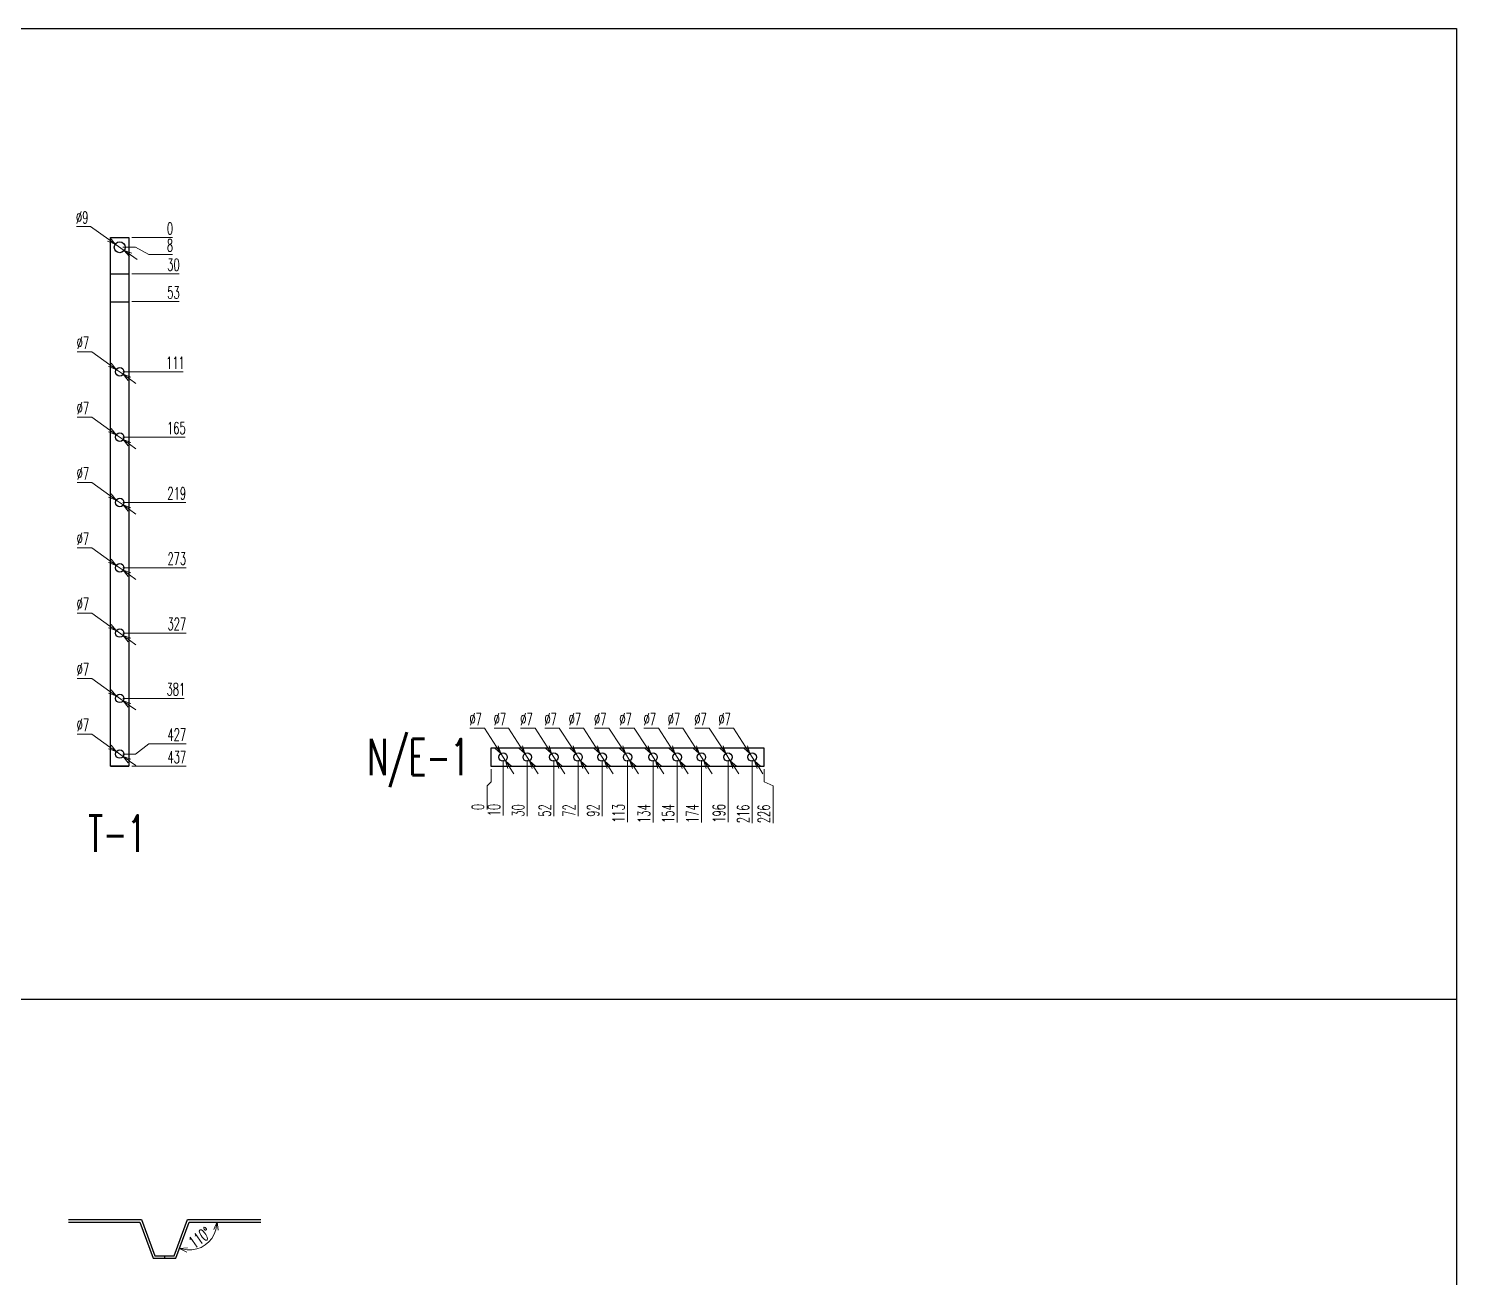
# Model space of a CAD drawing. Header units: millimetres. Extents: x 28713 to 59118, y -54378 to -19615.
# Drawn here: x 37492 to 38672, y -50028 to -48995 of the extents above; entities that cross this region are included whole.
import ezdxf
from ezdxf.enums import TextEntityAlignment as Align

# ---------------------------------------------------------------- set-up
doc = ezdxf.new("R2010")
doc.units = ezdxf.units.MM
doc.header["$LTSCALE"] = 3
doc.layers.add('@.VISIBLE', color=7, linetype='Continuous')
doc.styles.add('Ann_w01', font='romans.shx', dxfattribs={"width": 0.6, "bigfont": 'chineset.shx'})
doc.dimstyles.new('Dim 01_SC05', dxfattribs={"dimscale": 5, "dimtxt": 2, "dimasz": 1.3, "dimexe": 0.5, "dimexo": 0.5, "dimgap": 0.5, "dimtad": 1, "dimtoh": 1, "dimdec": 1, "dimzin": 12, "dimdsep": 46, "dimtxsty": 'Ann_w01', "dimblk": 'OPEN30', "dimcen": 1.5, "dimclrd": 6, "dimclre": 6, "dimclrt": 3, "dimadec": 1, "dimazin": 3, "dimtm": 1e-09, "dimtfac": 1, "dimtdec": 1, "dimtmove": 0, "dimatfit": 3, "dimldrblk": 'OPEN30', "dimfxl": 1, "dimtolj": 1, "dimlwd": 20, "dimlwe": 20, "dimarcsym": 0})

# ---------------------------------------------------------------- blocks, each defined once
blk = doc.blocks.new('*D1272')
at = {"color": 6, "lineweight": 20, "transparency": 16777216}
blk.add_line((37577, -49605), (37622, -49605), dxfattribs=at)
at = {"layer": 'Defpoints', "color": 0, "transparency": 16777216}
for p in [(37567, -49168), (37574.5, -49605), (37604, -49605)]:
    blk.add_point(p, dxfattribs=at)
at = {"color": 3, "transparency": 16777216, "insert": (37614.2, -49597.5), "char_height": 10, "attachment_point": 5, "style": 'Ann_w01'}
blk.add_mtext('\\A1;437', dxfattribs=at)
blk = doc.blocks.new('_Open30')
at = {"color": 0, "linetype": 'ByBlock', "lineweight": -2}
for p, q in [((-1, 0.27), (0, 0)), ((0, 0), (-1, -0.27)), ((0, 0), (-1, 0))]:
    blk.add_line(p, q, dxfattribs=at)
blk = doc.blocks.new('*D1273')
at = {"color": 6, "lineweight": 20, "transparency": 16777216}
for p, q in [((37580, -49595), (37591, -49586.5)), ((37591, -49586.5), (37622, -49586.5)), ((37569.5, -49595), (37580, -49595))]:
    blk.add_line(p, q, dxfattribs=at)
at = {"layer": 'Defpoints', "color": 0, "transparency": 16777216}
for p in [(37567, -49168), (37604, -49586.5), (37567, -49595)]:
    blk.add_point(p, dxfattribs=at)
at = {"color": 3, "transparency": 16777216, "insert": (37614.2, -49579), "char_height": 10, "attachment_point": 5, "style": 'Ann_w01'}
blk.add_mtext('\\A1;427', dxfattribs=at)
blk = doc.blocks.new('*D1274')
at = {"color": 6, "lineweight": 20, "transparency": 16777216}
blk.add_line((37569.5, -49549), (37620.2, -49549), dxfattribs=at)
at = {"layer": 'Defpoints', "color": 0, "transparency": 16777216}
for p in [(37567, -49168), (37567, -49549), (37604, -49549)]:
    blk.add_point(p, dxfattribs=at)
at = {"color": 3, "transparency": 16777216, "insert": (37613.4, -49541.5), "char_height": 10, "attachment_point": 5, "style": 'Ann_w01'}
blk.add_mtext('\\A1;381', dxfattribs=at)
blk = doc.blocks.new('*D1275')
at = {"color": 6, "lineweight": 20, "transparency": 16777216}
blk.add_line((37569.5, -49495), (37622, -49495), dxfattribs=at)
at = {"layer": 'Defpoints', "color": 0, "transparency": 16777216}
for p in [(37567, -49168), (37567, -49495), (37604, -49495)]:
    blk.add_point(p, dxfattribs=at)
at = {"color": 3, "transparency": 16777216, "insert": (37614.2, -49487.5), "char_height": 10, "attachment_point": 5, "style": 'Ann_w01'}
blk.add_mtext('\\A1;327', dxfattribs=at)
blk = doc.blocks.new('*D1276')
at = {"color": 6, "lineweight": 20, "transparency": 16777216}
blk.add_line((37569.5, -49441), (37622, -49441), dxfattribs=at)
at = {"layer": 'Defpoints', "color": 0, "transparency": 16777216}
for p in [(37567, -49168), (37567, -49441), (37604, -49441)]:
    blk.add_point(p, dxfattribs=at)
at = {"color": 3, "transparency": 16777216, "insert": (37614.2, -49433.5), "char_height": 10, "attachment_point": 5, "style": 'Ann_w01'}
blk.add_mtext('\\A1;273', dxfattribs=at)
blk = doc.blocks.new('*D1277')
at = {"color": 6, "lineweight": 20, "transparency": 16777216}
blk.add_line((37569.5, -49387), (37621.7, -49387), dxfattribs=at)
at = {"layer": 'Defpoints', "color": 0, "transparency": 16777216}
for p in [(37567, -49168), (37567, -49387), (37604, -49387)]:
    blk.add_point(p, dxfattribs=at)
at = {"color": 3, "transparency": 16777216, "insert": (37614.1, -49379.5), "char_height": 10, "attachment_point": 5, "style": 'Ann_w01'}
blk.add_mtext('\\A1;219', dxfattribs=at)
blk = doc.blocks.new('*D1278')
at = {"color": 6, "lineweight": 20, "transparency": 16777216}
blk.add_line((37569.5, -49333), (37621.1, -49333), dxfattribs=at)
at = {"layer": 'Defpoints', "color": 0, "transparency": 16777216}
for p in [(37567, -49168), (37567, -49333), (37604, -49333)]:
    blk.add_point(p, dxfattribs=at)
at = {"color": 3, "transparency": 16777216, "insert": (37613.8, -49325.5), "char_height": 10, "attachment_point": 5, "style": 'Ann_w01'}
blk.add_mtext('\\A1;165', dxfattribs=at)
blk = doc.blocks.new('*D1279')
at = {"color": 6, "lineweight": 20, "transparency": 16777216}
blk.add_line((37569.5, -49279), (37619.4, -49279), dxfattribs=at)
at = {"layer": 'Defpoints', "color": 0, "transparency": 16777216}
for p in [(37567, -49168), (37567, -49279), (37604, -49279)]:
    blk.add_point(p, dxfattribs=at)
at = {"color": 3, "transparency": 16777216, "insert": (37613, -49271.5), "char_height": 10, "attachment_point": 5, "style": 'Ann_w01'}
blk.add_mtext('\\A1;111', dxfattribs=at)
blk = doc.blocks.new('*D1280')
at = {"color": 6, "lineweight": 20, "transparency": 16777216}
blk.add_line((37577, -49221), (37616.2, -49221), dxfattribs=at)
at = {"layer": 'Defpoints', "color": 0, "transparency": 16777216}
for p in [(37567, -49168), (37574.5, -49221), (37604, -49221)]:
    blk.add_point(p, dxfattribs=at)
at = {"color": 3, "transparency": 16777216, "insert": (37611.4, -49213.5), "char_height": 10, "attachment_point": 5, "style": 'Ann_w01'}
blk.add_mtext('\\A1;53', dxfattribs=at)
blk = doc.blocks.new('*D1281')
at = {"color": 6, "lineweight": 20, "transparency": 16777216}
blk.add_line((37577, -49198), (37616.2, -49198), dxfattribs=at)
at = {"layer": 'Defpoints', "color": 0, "transparency": 16777216}
for p in [(37567, -49168), (37574.5, -49198), (37604, -49198)]:
    blk.add_point(p, dxfattribs=at)
at = {"color": 3, "transparency": 16777216, "insert": (37611.4, -49190.5), "char_height": 10, "attachment_point": 5, "style": 'Ann_w01'}
blk.add_mtext('\\A1;30', dxfattribs=at)
blk = doc.blocks.new('*D1282')
at = {"color": 6, "lineweight": 20, "transparency": 16777216}
for p, q in [((37569.5, -49176), (37580, -49176)), ((37580, -49176), (37591, -49181.9)), ((37591, -49181.9), (37610.5, -49181.9))]:
    blk.add_line(p, q, dxfattribs=at)
at = {"layer": 'Defpoints', "color": 0, "transparency": 16777216}
for p in [(37567, -49168), (37567, -49176), (37604, -49181.9)]:
    blk.add_point(p, dxfattribs=at)
at = {"color": 3, "transparency": 16777216, "insert": (37608.5, -49174.4), "char_height": 10, "attachment_point": 5, "style": 'Ann_w01'}
blk.add_mtext('\\A1;8', dxfattribs=at)
blk = doc.blocks.new('*D1283')
at = {"color": 6, "lineweight": 20, "transparency": 16777216}
blk.add_line((37577, -49168), (37610.5, -49168), dxfattribs=at)
at = {"layer": 'Defpoints', "color": 0, "transparency": 16777216}
for p in [(37567, -49168), (37574.5, -49168), (37604, -49168)]:
    blk.add_point(p, dxfattribs=at)
at = {"color": 3, "transparency": 16777216, "insert": (37608.5, -49160.5), "char_height": 10, "attachment_point": 5, "style": 'Ann_w01'}
blk.add_mtext('\\A1;0', dxfattribs=at)
blk = doc.blocks.new('*D1287')
at = {"color": 6, "lineweight": 20, "transparency": 16777216}
for p, q in [((37531.8, -49532.5), (37543.8, -49532.5)), ((37543.8, -49532.5), (37558.8, -49543.2)), ((37569.8, -49551), (37564.1, -49547)), ((37575.1, -49554.8), (37580.4, -49558.6))]:
    blk.add_line(p, q, dxfattribs=at)
at = {"layer": 'Defpoints', "color": 0, "transparency": 16777216}
for p in [(37564.1, -49547), (37569.8, -49551)]:
    blk.add_point(p, dxfattribs=at)
at = {"color": 6, "lineweight": 20, "transparency": 16777216, "xscale": 6.5, "yscale": 6.5, "zscale": 6.5}
for p, rotation in [((37564.1, -49547), 324.6217888935301), ((37569.8, -49551), 144.6217888935301)]:
    blk.add_blockref('_Open30', p, dxfattribs=dict(at, rotation=rotation))
at = {"color": 3, "transparency": 16777216, "insert": (37536.5, -49525), "char_height": 10, "attachment_point": 5, "style": 'Ann_w01'}
blk.add_mtext('\\A1;∅7', dxfattribs=at)
blk = doc.blocks.new('*D1288')
at = {"color": 6, "lineweight": 20, "transparency": 16777216}
for p, q in [((37531.8, -49478.5), (37543.8, -49478.5)), ((37543.8, -49478.5), (37558.8, -49489.2)), ((37569.8, -49497), (37564.1, -49493)), ((37575.1, -49500.8), (37580.4, -49504.6))]:
    blk.add_line(p, q, dxfattribs=at)
at = {"layer": 'Defpoints', "color": 0, "transparency": 16777216}
for p in [(37564.1, -49493), (37569.8, -49497)]:
    blk.add_point(p, dxfattribs=at)
at = {"color": 6, "lineweight": 20, "transparency": 16777216, "xscale": 6.5, "yscale": 6.5, "zscale": 6.5}
for p, rotation in [((37564.1, -49493), 324.6217888935786), ((37569.8, -49497), 144.6217888935786)]:
    blk.add_blockref('_Open30', p, dxfattribs=dict(at, rotation=rotation))
at = {"color": 3, "transparency": 16777216, "insert": (37536.5, -49471), "char_height": 10, "attachment_point": 5, "style": 'Ann_w01'}
blk.add_mtext('\\A1;∅7', dxfattribs=at)
blk = doc.blocks.new('*D1289')
at = {"color": 6, "lineweight": 20, "transparency": 16777216}
for p, q in [((37531.8, -49424.5), (37543.8, -49424.5)), ((37543.8, -49424.5), (37558.8, -49435.2)), ((37569.8, -49443), (37564.1, -49439)), ((37575.1, -49446.8), (37580.4, -49450.6))]:
    blk.add_line(p, q, dxfattribs=at)
at = {"layer": 'Defpoints', "color": 0, "transparency": 16777216}
for p in [(37564.1, -49439), (37569.8, -49443)]:
    blk.add_point(p, dxfattribs=at)
at = {"color": 6, "lineweight": 20, "transparency": 16777216, "xscale": 6.5, "yscale": 6.5, "zscale": 6.5}
for p, rotation in [((37564.1, -49439), 324.6217888934189), ((37569.8, -49443), 144.6217888934189)]:
    blk.add_blockref('_Open30', p, dxfattribs=dict(at, rotation=rotation))
at = {"color": 3, "transparency": 16777216, "insert": (37536.5, -49417), "char_height": 10, "attachment_point": 5, "style": 'Ann_w01'}
blk.add_mtext('\\A1;∅7', dxfattribs=at)
blk = doc.blocks.new('*D1290')
at = {"color": 6, "lineweight": 20, "transparency": 16777216}
for p, q in [((37531.8, -49370.5), (37543.8, -49370.5)), ((37543.8, -49370.5), (37558.8, -49381.2)), ((37569.8, -49389), (37564.1, -49385)), ((37575.1, -49392.8), (37580.4, -49396.6))]:
    blk.add_line(p, q, dxfattribs=at)
at = {"layer": 'Defpoints', "color": 0, "transparency": 16777216}
for p in [(37564.1, -49385), (37569.8, -49389)]:
    blk.add_point(p, dxfattribs=at)
at = {"color": 6, "lineweight": 20, "transparency": 16777216, "xscale": 6.5, "yscale": 6.5, "zscale": 6.5}
for p, rotation in [((37564.1, -49385), 324.6217888935582), ((37569.8, -49389), 144.6217888935582)]:
    blk.add_blockref('_Open30', p, dxfattribs=dict(at, rotation=rotation))
at = {"color": 3, "transparency": 16777216, "insert": (37536.5, -49363), "char_height": 10, "attachment_point": 5, "style": 'Ann_w01'}
blk.add_mtext('\\A1;∅7', dxfattribs=at)
blk = doc.blocks.new('*D1291')
at = {"color": 6, "lineweight": 20, "transparency": 16777216}
for p, q in [((37531.8, -49316.5), (37543.8, -49316.5)), ((37543.8, -49316.5), (37558.8, -49327.2)), ((37569.8, -49335), (37564.1, -49331)), ((37575.1, -49338.8), (37580.4, -49342.6))]:
    blk.add_line(p, q, dxfattribs=at)
at = {"layer": 'Defpoints', "color": 0, "transparency": 16777216}
for p in [(37564.1, -49331), (37569.8, -49335)]:
    blk.add_point(p, dxfattribs=at)
at = {"color": 6, "lineweight": 20, "transparency": 16777216, "xscale": 6.5, "yscale": 6.5, "zscale": 6.5}
for p, rotation in [((37564.1, -49331), 324.6217888935441), ((37569.8, -49335), 144.6217888935441)]:
    blk.add_blockref('_Open30', p, dxfattribs=dict(at, rotation=rotation))
at = {"color": 3, "transparency": 16777216, "insert": (37536.5, -49309), "char_height": 10, "attachment_point": 5, "style": 'Ann_w01'}
blk.add_mtext('\\A1;∅7', dxfattribs=at)
blk = doc.blocks.new('*D1292')
at = {"color": 6, "lineweight": 20, "transparency": 16777216}
for p, q in [((37531.8, -49262.5), (37543.8, -49262.5)), ((37543.8, -49262.5), (37558.8, -49273.2)), ((37569.8, -49281), (37564.1, -49277)), ((37575.1, -49284.8), (37580.4, -49288.6))]:
    blk.add_line(p, q, dxfattribs=at)
at = {"layer": 'Defpoints', "color": 0, "transparency": 16777216}
for p in [(37564.1, -49277), (37569.8, -49281)]:
    blk.add_point(p, dxfattribs=at)
at = {"color": 6, "lineweight": 20, "transparency": 16777216, "xscale": 6.5, "yscale": 6.5, "zscale": 6.5}
for p, rotation in [((37564.1, -49277), 324.6217888934062), ((37569.8, -49281), 144.6217888934062)]:
    blk.add_blockref('_Open30', p, dxfattribs=dict(at, rotation=rotation))
at = {"color": 3, "transparency": 16777216, "insert": (37536.5, -49255), "char_height": 10, "attachment_point": 5, "style": 'Ann_w01'}
blk.add_mtext('\\A1;∅7', dxfattribs=at)
blk = doc.blocks.new('*D1299')
at = {"color": 6, "lineweight": 20, "transparency": 16777216}
for p, q in [((37531.3, -49158.9), (37542.9, -49158.9)), ((37542.9, -49158.9), (37558, -49169.7)), ((37570.7, -49178.6), (37563.3, -49173.4)), ((37576, -49182.4), (37581.3, -49186.2))]:
    blk.add_line(p, q, dxfattribs=at)
at = {"layer": 'Defpoints', "color": 0, "transparency": 16777216}
for p in [(37563.3, -49173.4), (37570.7, -49178.6)]:
    blk.add_point(p, dxfattribs=at)
at = {"color": 6, "lineweight": 20, "transparency": 16777216, "xscale": 6.5, "yscale": 6.5, "zscale": 6.5}
for p, rotation in [((37563.3, -49173.4), 324.6217888934167), ((37570.7, -49178.6), 144.6217888934167)]:
    blk.add_blockref('_Open30', p, dxfattribs=dict(at, rotation=rotation))
at = {"color": 3, "transparency": 16777216, "insert": (37535.9, -49151.4), "char_height": 10, "attachment_point": 5, "style": 'Ann_w01'}
blk.add_mtext('\\A1;∅9', dxfattribs=at)
blk = doc.blocks.new('*D1300')
at = {"color": 6, "lineweight": 20, "transparency": 16777216}
for p, q in [((37531.8, -49578.5), (37543.8, -49578.5)), ((37543.8, -49578.5), (37558.8, -49589.2)), ((37569.8, -49597), (37564.1, -49593)), ((37575.1, -49600.8), (37580.4, -49604.6))]:
    blk.add_line(p, q, dxfattribs=at)
at = {"layer": 'Defpoints', "color": 0, "transparency": 16777216}
for p in [(37564.1, -49593), (37569.8, -49597)]:
    blk.add_point(p, dxfattribs=at)
at = {"color": 6, "lineweight": 20, "transparency": 16777216, "xscale": 6.5, "yscale": 6.5, "zscale": 6.5}
for p, rotation in [((37564.1, -49593), 324.6217888933499), ((37569.8, -49597), 144.6217888933499)]:
    blk.add_blockref('_Open30', p, dxfattribs=dict(at, rotation=rotation))
at = {"color": 3, "transparency": 16777216, "insert": (37536.5, -49571), "char_height": 10, "attachment_point": 5, "style": 'Ann_w01'}
blk.add_mtext('\\A1;∅7', dxfattribs=at)
blk = doc.blocks.new('*D1339')
at = {"color": 6, "lineweight": 20, "transparency": 16777216}
for p, q in [((37874, -49607.5), (37874, -49618)), ((37874, -49618), (37870.7, -49621.3)), ((37870.7, -49621.3), (37870.7, -49640.8))]:
    blk.add_line(p, q, dxfattribs=at)
at = {"layer": 'Defpoints', "color": 0, "transparency": 16777216}
for p in [(37874, -49597.5), (37874, -49605), (37870.7, -49634.3)]:
    blk.add_point(p, dxfattribs=at)
at = {"color": 3, "transparency": 16777216, "insert": (37863.2, -49638.8), "char_height": 10, "attachment_point": 5, "rotation": 90, "style": 'Ann_w01'}
blk.add_mtext('\\A1;0', dxfattribs=at)
blk = doc.blocks.new('*D1340')
at = {"color": 6, "lineweight": 20, "transparency": 16777216}
blk.add_line((37884, -49600), (37884, -49645.7), dxfattribs=at)
at = {"layer": 'Defpoints', "color": 0, "transparency": 16777216}
for p in [(37874, -49597.5), (37884, -49597.5), (37884, -49634.3)]:
    blk.add_point(p, dxfattribs=at)
at = {"color": 3, "transparency": 16777216, "insert": (37876.5, -49641.3), "char_height": 10, "attachment_point": 5, "rotation": 90, "style": 'Ann_w01'}
blk.add_mtext('\\A1;10', dxfattribs=at)
blk = doc.blocks.new('*D1341')
at = {"color": 6, "lineweight": 20, "transparency": 16777216}
blk.add_line((37904, -49600), (37904, -49646.5), dxfattribs=at)
at = {"layer": 'Defpoints', "color": 0, "transparency": 16777216}
for p in [(37874, -49597.5), (37904, -49597.5), (37904, -49634.3)]:
    blk.add_point(p, dxfattribs=at)
at = {"color": 3, "transparency": 16777216, "insert": (37896.5, -49641.7), "char_height": 10, "attachment_point": 5, "rotation": 90, "style": 'Ann_w01'}
blk.add_mtext('\\A1;30', dxfattribs=at)
blk = doc.blocks.new('*D1342')
at = {"color": 6, "lineweight": 20, "transparency": 16777216}
blk.add_line((37926, -49600), (37926, -49646.5), dxfattribs=at)
at = {"layer": 'Defpoints', "color": 0, "transparency": 16777216}
for p in [(37874, -49597.5), (37926, -49597.5), (37926, -49634.3)]:
    blk.add_point(p, dxfattribs=at)
at = {"color": 3, "transparency": 16777216, "insert": (37918.5, -49641.7), "char_height": 10, "attachment_point": 5, "rotation": 90, "style": 'Ann_w01'}
blk.add_mtext('\\A1;52', dxfattribs=at)
blk = doc.blocks.new('*D1343')
at = {"color": 6, "lineweight": 20, "transparency": 16777216}
blk.add_line((37946, -49600), (37946, -49646.5), dxfattribs=at)
at = {"layer": 'Defpoints', "color": 0, "transparency": 16777216}
for p in [(37874, -49597.5), (37946, -49597.5), (37946, -49634.3)]:
    blk.add_point(p, dxfattribs=at)
at = {"color": 3, "transparency": 16777216, "insert": (37938.5, -49641.7), "char_height": 10, "attachment_point": 5, "rotation": 90, "style": 'Ann_w01'}
blk.add_mtext('\\A1;72', dxfattribs=at)
blk = doc.blocks.new('*D1344')
at = {"color": 6, "lineweight": 20, "transparency": 16777216}
blk.add_line((37966, -49600), (37966, -49646.5), dxfattribs=at)
at = {"layer": 'Defpoints', "color": 0, "transparency": 16777216}
for p in [(37874, -49597.5), (37966, -49597.5), (37966, -49634.3)]:
    blk.add_point(p, dxfattribs=at)
at = {"color": 3, "transparency": 16777216, "insert": (37958.5, -49641.7), "char_height": 10, "attachment_point": 5, "rotation": 90, "style": 'Ann_w01'}
blk.add_mtext('\\A1;92', dxfattribs=at)
blk = doc.blocks.new('*D1345')
at = {"color": 6, "lineweight": 20, "transparency": 16777216}
blk.add_line((37987, -49600), (37987, -49651.4), dxfattribs=at)
at = {"layer": 'Defpoints', "color": 0, "transparency": 16777216}
for p in [(37874, -49597.5), (37987, -49597.5), (37987, -49634.3)]:
    blk.add_point(p, dxfattribs=at)
at = {"color": 3, "transparency": 16777216, "insert": (37979.5, -49644.1), "char_height": 10, "attachment_point": 5, "rotation": 90, "style": 'Ann_w01'}
blk.add_mtext('\\A1;113', dxfattribs=at)
blk = doc.blocks.new('*D1346')
at = {"color": 6, "lineweight": 20, "transparency": 16777216}
blk.add_line((38008, -49600), (38008, -49651.7), dxfattribs=at)
at = {"layer": 'Defpoints', "color": 0, "transparency": 16777216}
for p in [(37874, -49597.5), (38008, -49597.5), (38008, -49634.3)]:
    blk.add_point(p, dxfattribs=at)
at = {"color": 3, "transparency": 16777216, "insert": (38000.5, -49644.3), "char_height": 10, "attachment_point": 5, "rotation": 90, "style": 'Ann_w01'}
blk.add_mtext('\\A1;134', dxfattribs=at)
blk = doc.blocks.new('*D1347')
at = {"color": 6, "lineweight": 20, "transparency": 16777216}
blk.add_line((38028, -49600), (38028, -49651.7), dxfattribs=at)
at = {"layer": 'Defpoints', "color": 0, "transparency": 16777216}
for p in [(37874, -49597.5), (38028, -49597.5), (38028, -49634.3)]:
    blk.add_point(p, dxfattribs=at)
at = {"color": 3, "transparency": 16777216, "insert": (38020.5, -49644.3), "char_height": 10, "attachment_point": 5, "rotation": 90, "style": 'Ann_w01'}
blk.add_mtext('\\A1;154', dxfattribs=at)
blk = doc.blocks.new('*D1348')
at = {"color": 6, "lineweight": 20, "transparency": 16777216}
blk.add_line((38048, -49600), (38048, -49651.7), dxfattribs=at)
at = {"layer": 'Defpoints', "color": 0, "transparency": 16777216}
for p in [(37874, -49597.5), (38048, -49597.5), (38048, -49634.3)]:
    blk.add_point(p, dxfattribs=at)
at = {"color": 3, "transparency": 16777216, "insert": (38040.5, -49644.3), "char_height": 10, "attachment_point": 5, "rotation": 90, "style": 'Ann_w01'}
blk.add_mtext('\\A1;174', dxfattribs=at)
blk = doc.blocks.new('*D1349')
at = {"color": 6, "lineweight": 20, "transparency": 16777216}
blk.add_line((38070, -49600), (38070, -49651.4), dxfattribs=at)
at = {"layer": 'Defpoints', "color": 0, "transparency": 16777216}
for p in [(37874, -49597.5), (38070, -49597.5), (38070, -49634.3)]:
    blk.add_point(p, dxfattribs=at)
at = {"color": 3, "transparency": 16777216, "insert": (38062.5, -49644.1), "char_height": 10, "attachment_point": 5, "rotation": 90, "style": 'Ann_w01'}
blk.add_mtext('\\A1;196', dxfattribs=at)
blk = doc.blocks.new('*D1350')
at = {"color": 6, "lineweight": 20, "transparency": 16777216}
blk.add_line((38090, -49600), (38090, -49652.3), dxfattribs=at)
at = {"layer": 'Defpoints', "color": 0, "transparency": 16777216}
for p in [(37874, -49597.5), (38090, -49597.5), (38090, -49634.3)]:
    blk.add_point(p, dxfattribs=at)
at = {"color": 3, "transparency": 16777216, "insert": (38082.5, -49644.5), "char_height": 10, "attachment_point": 5, "rotation": 90, "style": 'Ann_w01'}
blk.add_mtext('\\A1;216', dxfattribs=at)
blk = doc.blocks.new('*D1351')
at = {"color": 6, "lineweight": 20, "transparency": 16777216}
for p, q in [((38100, -49607.5), (38100, -49618)), ((38100, -49618), (38107.2, -49621.3)), ((38107.2, -49621.3), (38107.2, -49652.3))]:
    blk.add_line(p, q, dxfattribs=at)
at = {"layer": 'Defpoints', "color": 0, "transparency": 16777216}
for p in [(37874, -49597.5), (38100, -49605), (38107.2, -49634.3)]:
    blk.add_point(p, dxfattribs=at)
at = {"color": 3, "transparency": 16777216, "insert": (38099.7, -49644.5), "char_height": 10, "attachment_point": 5, "rotation": 90, "style": 'Ann_w01'}
blk.add_mtext('\\A1;226', dxfattribs=at)
blk = doc.blocks.new('*D1352')
at = {"color": 6, "lineweight": 20, "transparency": 16777216}
for p, q in [((38062.5, -49573.6), (38074.5, -49573.6)), ((38074.5, -49573.6), (38084.5, -49589.1)), ((38091.9, -49600.5), (38088.1, -49594.6)), ((38095.4, -49605.9), (38098.9, -49611.4))]:
    blk.add_line(p, q, dxfattribs=at)
at = {"layer": 'Defpoints', "color": 0, "transparency": 16777216}
for p in [(38088.1, -49594.6), (38091.9, -49600.5)]:
    blk.add_point(p, dxfattribs=at)
at = {"color": 6, "lineweight": 20, "transparency": 16777216, "xscale": 6.5, "yscale": 6.5, "zscale": 6.5}
for p, rotation in [((38088.1, -49594.6), 302.962372459833), ((38091.9, -49600.5), 122.962372459833)]:
    blk.add_blockref('_Open30', p, dxfattribs=dict(at, rotation=rotation))
at = {"color": 3, "transparency": 16777216, "insert": (38067.2, -49566.1), "char_height": 10, "attachment_point": 5, "style": 'Ann_w01'}
blk.add_mtext('\\A1;∅7', dxfattribs=at)
blk = doc.blocks.new('*D1353')
at = {"color": 6, "lineweight": 20, "transparency": 16777216}
for p, q in [((37856.5, -49573.6), (37868.5, -49573.6)), ((37868.5, -49573.6), (37878.5, -49589.1)), ((37885.9, -49600.5), (37882.1, -49594.6)), ((37889.4, -49605.9), (37893, -49611.4))]:
    blk.add_line(p, q, dxfattribs=at)
at = {"layer": 'Defpoints', "color": 0, "transparency": 16777216}
for p in [(37882.1, -49594.6), (37885.9, -49600.5)]:
    blk.add_point(p, dxfattribs=at)
at = {"color": 6, "lineweight": 20, "transparency": 16777216, "xscale": 6.5, "yscale": 6.5, "zscale": 6.5}
for p, rotation in [((37882.1, -49594.6), 302.9623724597155), ((37885.9, -49600.5), 122.9623724597155)]:
    blk.add_blockref('_Open30', p, dxfattribs=dict(at, rotation=rotation))
at = {"color": 3, "transparency": 16777216, "insert": (37861.3, -49566.1), "char_height": 10, "attachment_point": 5, "style": 'Ann_w01'}
blk.add_mtext('\\A1;∅7', dxfattribs=at)
blk = doc.blocks.new('*D1354')
at = {"color": 6, "lineweight": 20, "transparency": 16777216}
for p, q in [((38020.5, -49573.6), (38032.5, -49573.6)), ((38032.5, -49573.6), (38042.5, -49589.1)), ((38049.9, -49600.5), (38046.1, -49594.6)), ((38053.4, -49605.9), (38057, -49611.4))]:
    blk.add_line(p, q, dxfattribs=at)
at = {"layer": 'Defpoints', "color": 0, "transparency": 16777216}
for p in [(38046.1, -49594.6), (38049.9, -49600.5)]:
    blk.add_point(p, dxfattribs=at)
at = {"color": 6, "lineweight": 20, "transparency": 16777216, "xscale": 6.5, "yscale": 6.5, "zscale": 6.5}
for p, rotation in [((38046.1, -49594.6), 302.9623724596007), ((38049.9, -49600.5), 122.9623724596007)]:
    blk.add_blockref('_Open30', p, dxfattribs=dict(at, rotation=rotation))
at = {"color": 3, "transparency": 16777216, "insert": (38025.3, -49566.1), "char_height": 10, "attachment_point": 5, "style": 'Ann_w01'}
blk.add_mtext('\\A1;∅7', dxfattribs=at)
blk = doc.blocks.new('*D1355')
at = {"color": 6, "lineweight": 20, "transparency": 16777216}
for p, q in [((38000.5, -49573.6), (38012.5, -49573.6)), ((38012.5, -49573.6), (38022.5, -49589.1)), ((38029.9, -49600.5), (38026.1, -49594.6)), ((38033.4, -49605.9), (38037, -49611.4))]:
    blk.add_line(p, q, dxfattribs=at)
at = {"layer": 'Defpoints', "color": 0, "transparency": 16777216}
for p in [(38026.1, -49594.6), (38029.9, -49600.5)]:
    blk.add_point(p, dxfattribs=at)
at = {"color": 6, "lineweight": 20, "transparency": 16777216, "xscale": 6.5, "yscale": 6.5, "zscale": 6.5}
for p, rotation in [((38026.1, -49594.6), 302.9623724596858), ((38029.9, -49600.5), 122.9623724596858)]:
    blk.add_blockref('_Open30', p, dxfattribs=dict(at, rotation=rotation))
at = {"color": 3, "transparency": 16777216, "insert": (38005.3, -49566.1), "char_height": 10, "attachment_point": 5, "style": 'Ann_w01'}
blk.add_mtext('\\A1;∅7', dxfattribs=at)
blk = doc.blocks.new('*D1356')
at = {"color": 6, "lineweight": 20, "transparency": 16777216}
for p, q in [((37980.5, -49573.6), (37992.5, -49573.6)), ((37992.5, -49573.6), (38002.5, -49589.1)), ((38009.9, -49600.5), (38006.1, -49594.6)), ((38013.4, -49605.9), (38017, -49611.4))]:
    blk.add_line(p, q, dxfattribs=at)
at = {"layer": 'Defpoints', "color": 0, "transparency": 16777216}
for p in [(38006.1, -49594.6), (38009.9, -49600.5)]:
    blk.add_point(p, dxfattribs=at)
at = {"color": 6, "lineweight": 20, "transparency": 16777216, "xscale": 6.5, "yscale": 6.5, "zscale": 6.5}
for p, rotation in [((38006.1, -49594.6), 302.9623724598653), ((38009.9, -49600.5), 122.9623724598654)]:
    blk.add_blockref('_Open30', p, dxfattribs=dict(at, rotation=rotation))
at = {"color": 3, "transparency": 16777216, "insert": (37985.3, -49566.1), "char_height": 10, "attachment_point": 5, "style": 'Ann_w01'}
blk.add_mtext('\\A1;∅7', dxfattribs=at)
blk = doc.blocks.new('*D1357')
at = {"color": 6, "lineweight": 20, "transparency": 16777216}
for p, q in [((37959.5, -49573.6), (37971.5, -49573.6)), ((37971.5, -49573.6), (37981.5, -49589.1)), ((37988.9, -49600.5), (37985.1, -49594.6)), ((37992.4, -49605.9), (37996, -49611.4))]:
    blk.add_line(p, q, dxfattribs=at)
at = {"layer": 'Defpoints', "color": 0, "transparency": 16777216}
for p in [(37985.1, -49594.6), (37988.9, -49600.5)]:
    blk.add_point(p, dxfattribs=at)
at = {"color": 6, "lineweight": 20, "transparency": 16777216, "xscale": 6.5, "yscale": 6.5, "zscale": 6.5}
for p, rotation in [((37985.1, -49594.6), 302.962372459733), ((37988.9, -49600.5), 122.9623724597331)]:
    blk.add_blockref('_Open30', p, dxfattribs=dict(at, rotation=rotation))
at = {"color": 3, "transparency": 16777216, "insert": (37964.3, -49566.1), "char_height": 10, "attachment_point": 5, "style": 'Ann_w01'}
blk.add_mtext('\\A1;∅7', dxfattribs=at)
blk = doc.blocks.new('*D1358')
at = {"color": 6, "lineweight": 20, "transparency": 16777216}
for p, q in [((37938.5, -49573.6), (37950.5, -49573.6)), ((37950.5, -49573.6), (37960.5, -49589.1)), ((37967.9, -49600.5), (37964.1, -49594.6)), ((37971.4, -49605.9), (37975, -49611.4))]:
    blk.add_line(p, q, dxfattribs=at)
at = {"layer": 'Defpoints', "color": 0, "transparency": 16777216}
for p in [(37964.1, -49594.6), (37967.9, -49600.5)]:
    blk.add_point(p, dxfattribs=at)
at = {"color": 6, "lineweight": 20, "transparency": 16777216, "xscale": 6.5, "yscale": 6.5, "zscale": 6.5}
for p, rotation in [((37964.1, -49594.6), 302.9623724598978), ((37967.9, -49600.5), 122.9623724598978)]:
    blk.add_blockref('_Open30', p, dxfattribs=dict(at, rotation=rotation))
at = {"color": 3, "transparency": 16777216, "insert": (37943.3, -49566.1), "char_height": 10, "attachment_point": 5, "style": 'Ann_w01'}
blk.add_mtext('\\A1;∅7', dxfattribs=at)
blk = doc.blocks.new('*D1359')
at = {"color": 6, "lineweight": 20, "transparency": 16777216}
for p, q in [((37918.5, -49573.6), (37930.5, -49573.6)), ((37930.5, -49573.6), (37940.5, -49589.1)), ((37947.9, -49600.5), (37944.1, -49594.6)), ((37951.4, -49605.9), (37955, -49611.4))]:
    blk.add_line(p, q, dxfattribs=at)
at = {"layer": 'Defpoints', "color": 0, "transparency": 16777216}
for p in [(37944.1, -49594.6), (37947.9, -49600.5)]:
    blk.add_point(p, dxfattribs=at)
at = {"color": 6, "lineweight": 20, "transparency": 16777216, "xscale": 6.5, "yscale": 6.5, "zscale": 6.5}
for p, rotation in [((37944.1, -49594.6), 302.962372459733), ((37947.9, -49600.5), 122.9623724597331)]:
    blk.add_blockref('_Open30', p, dxfattribs=dict(at, rotation=rotation))
at = {"color": 3, "transparency": 16777216, "insert": (37923.3, -49566.1), "char_height": 10, "attachment_point": 5, "style": 'Ann_w01'}
blk.add_mtext('\\A1;∅7', dxfattribs=at)
blk = doc.blocks.new('*D1360')
at = {"color": 6, "lineweight": 20, "transparency": 16777216}
for p, q in [((37898.5, -49573.6), (37910.5, -49573.6)), ((37910.5, -49573.6), (37920.5, -49589.1)), ((37927.9, -49600.5), (37924.1, -49594.6)), ((37931.4, -49605.9), (37935, -49611.4))]:
    blk.add_line(p, q, dxfattribs=at)
at = {"layer": 'Defpoints', "color": 0, "transparency": 16777216}
for p in [(37924.1, -49594.6), (37927.9, -49600.5)]:
    blk.add_point(p, dxfattribs=at)
at = {"color": 6, "lineweight": 20, "transparency": 16777216, "xscale": 6.5, "yscale": 6.5, "zscale": 6.5}
for p, rotation in [((37924.1, -49594.6), 302.9623724596034), ((37927.9, -49600.5), 122.9623724596034)]:
    blk.add_blockref('_Open30', p, dxfattribs=dict(at, rotation=rotation))
at = {"color": 3, "transparency": 16777216, "insert": (37903.3, -49566.1), "char_height": 10, "attachment_point": 5, "style": 'Ann_w01'}
blk.add_mtext('\\A1;∅7', dxfattribs=at)
blk = doc.blocks.new('*D1361')
at = {"color": 6, "lineweight": 20, "transparency": 16777216}
for p, q in [((37876.5, -49573.6), (37888.5, -49573.6)), ((37888.5, -49573.6), (37898.5, -49589.1)), ((37905.9, -49600.5), (37902.1, -49594.6)), ((37909.4, -49605.9), (37913, -49611.4))]:
    blk.add_line(p, q, dxfattribs=at)
at = {"layer": 'Defpoints', "color": 0, "transparency": 16777216}
for p in [(37902.1, -49594.6), (37905.9, -49600.5)]:
    blk.add_point(p, dxfattribs=at)
at = {"color": 6, "lineweight": 20, "transparency": 16777216, "xscale": 6.5, "yscale": 6.5, "zscale": 6.5}
for p, rotation in [((37902.1, -49594.6), 302.9623724596831), ((37905.9, -49600.5), 122.9623724596831)]:
    blk.add_blockref('_Open30', p, dxfattribs=dict(at, rotation=rotation))
at = {"color": 3, "transparency": 16777216, "insert": (37881.3, -49566.1), "char_height": 10, "attachment_point": 5, "style": 'Ann_w01'}
blk.add_mtext('\\A1;∅7', dxfattribs=at)
blk = doc.blocks.new('*D1362')
at = {"color": 6, "lineweight": 20, "transparency": 16777216}
for p, q in [((38042.5, -49573.6), (38054.5, -49573.6)), ((38054.5, -49573.6), (38064.5, -49589.1)), ((38071.9, -49600.5), (38068.1, -49594.6)), ((38075.4, -49605.9), (38078.9, -49611.4))]:
    blk.add_line(p, q, dxfattribs=at)
at = {"layer": 'Defpoints', "color": 0, "transparency": 16777216}
for p in [(38068.1, -49594.6), (38071.9, -49600.5)]:
    blk.add_point(p, dxfattribs=at)
at = {"color": 6, "lineweight": 20, "transparency": 16777216, "xscale": 6.5, "yscale": 6.5, "zscale": 6.5}
for p, rotation in [((38068.1, -49594.6), 302.9623724598006), ((38071.9, -49600.5), 122.9623724598006)]:
    blk.add_blockref('_Open30', p, dxfattribs=dict(at, rotation=rotation))
at = {"color": 3, "transparency": 16777216, "insert": (38047.2, -49566.1), "char_height": 10, "attachment_point": 5, "style": 'Ann_w01'}
blk.add_mtext('\\A1;∅7', dxfattribs=at)
blk = doc.blocks.new('*D1390')
at = {"color": 6, "lineweight": 20, "transparency": 16777216}
blk.add_arc((37624.3, -49981.9), 23.2, 266.1006, 343.8994, dxfattribs=at)
at = {"layer": 'Defpoints', "color": 0, "transparency": 16777216}
for p in [(37624.3, -49981.9), (37624.3, -49981.9), (37683.6, -49981.9), (37613.4, -50011.9), (37631, -50004.2)]:
    blk.add_point(p, dxfattribs=at)
at = {"color": 6, "lineweight": 20, "transparency": 16777216, "xscale": 6.5, "yscale": 6.5, "zscale": 6.5}
for p, rotation in [((37647.5, -49981.9), 81.94970577738991), ((37616.4, -50003.7), 168.0502942226234)]:
    blk.add_blockref('_Open30', p, dxfattribs=dict(at, rotation=rotation))
at = {"color": 3, "transparency": 16777216, "insert": (37633.3, -49994.8), "char_height": 10, "attachment_point": 5, "rotation": 35, "style": 'Ann_w01'}
blk.add_mtext('\\A1;110°', dxfattribs=at)

msp = doc.modelspace()

# ---------------------------------------------------------------- linework, layer by layer
msp.add_line((36700.11, -49797.79), (38672.33, -49797.79))
for points in [[(36700.11, -48995.21), (38672.33, -48995.21), (38672.33, -50282.92), (36700.11, -50282.92)], [(37873.97, -49605.02), (38099.97, -49605.02), (38099.97, -49590.02), (37873.97, -49590.02)]]:
    msp.add_lwpolyline(points, close=True)
at = {"color": 7}
for centre in [(37883.97, -49597.52), (37903.97, -49597.52), (37925.97, -49597.52), (37945.97, -49597.52), (37965.97, -49597.52), (37986.97, -49597.52), (38007.97, -49597.52), (38027.97, -49597.52), (38047.97, -49597.52), (38069.97, -49597.52), (38089.97, -49597.52)]:
    msp.add_circle(centre, 3.5, dxfattribs=at)
at = {"layer": '@.VISIBLE', "color": 4}
msp.add_line((37559.49, -49605.02), (37574.49, -49605.02), dxfattribs=at)
at = {"layer": '@.VISIBLE', "color": 2}
msp.add_line((37603.98, -50009.93), (37603.98, -50011.93), dxfattribs=at)
at = {"layer": '@.VISIBLE', "color": 4}
for points in [[(37559.49, -49605.02), (37559.49, -49168.02), (37574.49, -49168.02), (37574.49, -49605.02)], [(37559.49, -49605.02), (37559.49, -49198.02), (37574.49, -49198.02), (37574.49, -49605.02)], [(37559.49, -49605.02), (37559.49, -49221.02), (37574.49, -49221.02), (37574.49, -49605.02)]]:
    msp.add_lwpolyline(points, close=True, dxfattribs=at)
at = {"layer": '@.VISIBLE', "color": 2}
for points in [[(37524.74, -49979.93), (37585.06, -49979.93), (37595.98, -50009.93), (37611.98, -50009.93), (37622.9, -49979.93), (37683.64, -49979.93)], [(37524.74, -49981.93), (37583.66, -49981.93), (37594.58, -50011.93), (37613.38, -50011.93), (37624.3, -49981.93), (37683.64, -49981.93)]]:
    msp.add_lwpolyline(points, dxfattribs=at)
at = {"layer": '@.VISIBLE', "color": 4}
for centre, radius in [((37566.99, -49176.02), 4.5), ((37566.99, -49279.02), 3.5), ((37566.99, -49333.02), 3.5), ((37566.99, -49387.02), 3.5), ((37566.99, -49441.02), 3.5), ((37566.99, -49495.02), 3.5), ((37566.99, -49549.02), 3.5), ((37566.99, -49595.02), 3.5)]:
    msp.add_circle(centre, radius, dxfattribs=at)

# ---------------------------------------------------------------- texts
at = {"style": 'Ann_w01', "width": 0.6}
for s, p in [('N/E-1', (37813.97, -49597.52)), ('T-1', (37564.83, -49660.81))]:
    msp.add_text(s, height=30, dxfattribs=at).set_placement(p, align=Align.MIDDLE_CENTER)

# ---------------------------------------------------------------- dimensions: what is measured, and where the dimension line sits
for p1, p2, picture, middle in [((37570.66, -49178.63), (37563.32, -49173.42), '*D1299', (37535.87, -49158.94)), ((37569.85, -49281.05), (37564.14, -49277), '*D1292', (37536.54, -49262.52)), ((37569.85, -49335.05), (37564.14, -49331), '*D1291', (37536.54, -49316.52)), ((37569.85, -49389.05), (37564.14, -49385), '*D1290', (37536.54, -49370.52)), ((37569.85, -49443.05), (37564.14, -49439), '*D1289', (37536.54, -49424.52)), ((37569.85, -49497.05), (37564.14, -49493), '*D1288', (37536.54, -49478.52)), ((37569.85, -49551.05), (37564.14, -49547), '*D1287', (37536.54, -49532.52)), ((37569.85, -49597.05), (37564.14, -49593), '*D1300', (37536.54, -49578.52)), ((37885.88, -49600.46), (37882.07, -49594.59), '*D1353', (37861.25, -49573.61)), ((37905.88, -49600.46), (37902.07, -49594.59), '*D1361', (37881.25, -49573.61)), ((37927.88, -49600.46), (37924.07, -49594.59), '*D1360', (37903.25, -49573.61)), ((37947.88, -49600.46), (37944.07, -49594.59), '*D1359', (37923.25, -49573.61)), ((37967.88, -49600.46), (37964.07, -49594.59), '*D1358', (37943.25, -49573.61)), ((37988.88, -49600.46), (37985.07, -49594.59), '*D1357', (37964.25, -49573.61)), ((38009.88, -49600.46), (38006.07, -49594.59), '*D1356', (37985.25, -49573.61)), ((38029.88, -49600.46), (38026.07, -49594.59), '*D1355', (38005.25, -49573.61)), ((38049.88, -49600.46), (38046.07, -49594.59), '*D1354', (38025.25, -49573.61)), ((38071.87, -49600.46), (38068.07, -49594.59), '*D1362', (38047.25, -49573.61)), ((38091.87, -49600.46), (38088.07, -49594.59), '*D1352', (38067.25, -49573.61))]:
    dim = msp.add_diameter_dim_2p(p1=p1, p2=p2, dimstyle='Dim 01_SC05')
    dim.commit()
    dim.dimension.update_dxf_attribs({"geometry": picture, "text_midpoint": middle, "dimtype": 163})
for feature_location, offset, dtype, origin, picture, middle in [((37574.49215864, -49168.02297091), (29.53582255, 0), 0, (37566.99215864, -49168.02297091), '*D1283', (37608.52798119, -49160.52297091)), ((37566.99, -49176.02), (37.04, -5.9), 0, (37566.99, -49168.02), '*D1282', (37608.53, -49174.42)), ((37574.49, -49605.02), (29.54, 0), 0, (37566.99, -49168.02), '*D1272', (37614.24, -49597.52)), ((37566.99, -49595.02), (37.04, 8.52), 0, (37566.99, -49168.02), '*D1273', (37614.24, -49579)), ((37566.99, -49549.02), (37.04, 0), 0, (37566.99, -49168.02), '*D1274', (37613.39, -49541.52)), ((37566.99, -49495.02), (37.04, 0), 0, (37566.99, -49168.02), '*D1275', (37614.24, -49487.52)), ((37566.99, -49441.02), (37.04, 0), 0, (37566.99, -49168.02), '*D1276', (37614.24, -49433.52)), ((37566.99, -49387.02), (37.04, 0), 0, (37566.99, -49168.02), '*D1277', (37614.1, -49379.52)), ((37566.99, -49333.02), (37.04, 0), 0, (37566.99, -49168.02), '*D1278', (37613.81, -49325.52)), ((37566.99, -49279.02), (37.04, 0), 0, (37566.99, -49168.02), '*D1279', (37612.96, -49271.52)), ((37574.49, -49221.02), (29.54, 0), 0, (37566.99, -49168.02), '*D1280', (37611.39, -49213.52)), ((37574.49, -49198.02), (29.54, 0), 0, (37566.99, -49168.02), '*D1281', (37611.39, -49190.52)), ((37873.97273353, -49605.02297091), (-3.24845534, -29.30306844), 1, (37873.97273353, -49597.52297091), '*D1339', (37863.2242782, -49638.82603934)), ((37883.97, -49597.52), (0, -36.8), 1, (37873.97, -49597.52), '*D1340', (37876.47, -49641.25)), ((37903.97, -49597.52), (0, -36.8), 1, (37873.97, -49597.52), '*D1341', (37896.47, -49641.68)), ((37925.97, -49597.52), (0, -36.8), 1, (37873.97, -49597.52), '*D1342', (37918.47, -49641.68)), ((37945.97, -49597.52), (0, -36.8), 1, (37873.97, -49597.52), '*D1343', (37938.47, -49641.68)), ((37965.97, -49597.52), (0, -36.8), 1, (37873.97, -49597.52), '*D1344', (37958.47, -49641.68)), ((37986.97, -49597.52), (0, -36.8), 1, (37873.97, -49597.52), '*D1345', (37979.47, -49644.11)), ((38007.97, -49597.52), (0, -36.8), 1, (37873.97, -49597.52), '*D1346', (38000.47, -49644.25)), ((38027.97, -49597.52), (0, -36.8), 1, (37873.97, -49597.52), '*D1347', (38020.47, -49644.25)), ((38047.97, -49597.52), (0, -36.8), 1, (37873.97, -49597.52), '*D1348', (38040.47, -49644.25)), ((38069.97, -49597.52), (0, -36.8), 1, (37873.97, -49597.52), '*D1349', (38062.47, -49644.11)), ((38089.97, -49597.52), (0, -36.8), 1, (37873.97, -49597.52), '*D1350', (38082.47, -49644.54)), ((38099.97, -49605.02), (7.26, -29.3), 1, (37873.97, -49597.52), '*D1351', (38099.73, -49644.54))]:
    dim = msp.add_ordinate_dim(feature_location=feature_location, offset=offset, dtype=dtype, origin=origin, dimstyle='Dim 01_SC05')
    dim.commit()
    dim.dimension.update_dxf_attribs({"geometry": picture, "text_midpoint": middle})
dim = msp.add_angular_dim_2l(base=(37630.96, -50004.16), line1=((37624.3, -49981.93), (37683.64, -49981.93)), line2=((37613.38, -50011.93), (37624.3, -49981.93)), dimstyle='Dim 01_SC05')
dim.commit()
dim.dimension.update_dxf_attribs({"geometry": '*D1390', "text_midpoint": (37633.31, -49994.79)})

doc.saveas('drawing.dxf')
